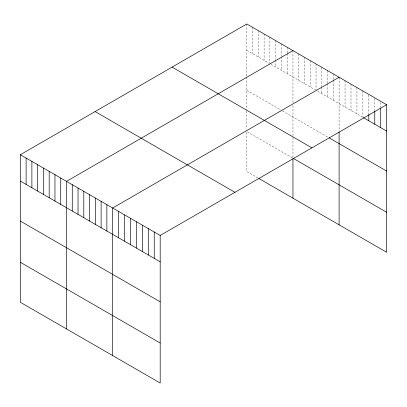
<?xml version="1.0" encoding="UTF-8"?>
<svg xmlns="http://www.w3.org/2000/svg" width="407" height="407" viewBox="0 0 407 407"><rect width="100%" height="100%" fill="white"/><g stroke="black" fill="none" stroke-linecap="round" stroke-linejoin="round"><path stroke-width="0.31" stroke-dasharray="2.04 1.53" d="M246.81 50.341L269.358 63.36M270.93 64.265L315.506 90.003M317.602 91.214L362.876 117.348M246.81 90.334L281.42 110.317M282.468 110.923L327.569 136.961M292.43 157.885L246.81 131.547L246.81 171.545L258.343 178.205M380.708 102.539L380.708 107.56M374.766 98.479L374.766 110.404M368.818 95.045L368.818 113.879M362.876 90.985L362.876 116.723M356.934 87.556L356.934 113.919M350.992 84.122L350.992 110.485M345.044 80.693L345.044 107.056M339.102 77.264L339.102 131.502M333.333 73.932L333.333 79.579M333.333 80.21L333.333 100.295M327.569 70.599L327.569 83.155M327.569 83.781L327.569 96.963M321.8 67.272L321.8 86.727M321.8 87.357L321.8 93.635M316.03 63.94L316.03 89.677M310.261 60.607L310.261 86.971M304.492 57.28L304.492 83.644M298.723 53.948L298.723 80.311M292.954 50.621L292.954 103.042M292.954 105.464L292.954 135.709M292.954 137.586L292.954 157.565M287.189 47.288L287.189 52.935M287.189 53.566L287.189 73.652M281.42 43.956L281.42 55.886M281.42 56.512L281.42 70.319M275.651 40.629L275.651 59.458M275.651 60.083L275.651 66.992M269.882 37.296L269.882 63.034M264.112 33.964L264.112 60.328M258.343 30.637L258.343 57M252.574 27.305L252.574 53.668M246.81 23.977L246.81 76.399M246.81 77.004L246.81 109.692M246.81 110.943L246.81 129.05"/><path stroke-width="0.61" d="M386.65 104.711L160.19 235.455L160.19 383.023L20.35 302.289L20.35 154.721L246.81 23.977L386.65 104.711L386.65 252.279L258.867 178.505M292.954 50.621L66.499 181.364L66.499 328.932M339.102 77.264L112.647 208.008L112.647 355.576M363.415 117.664L386.65 131.074M329.141 137.871L386.65 171.072M172.075 67.119L311.92 147.858M293.483 158.491L386.65 212.281M95.08 111.574L234.925 192.313M20.35 154.721L160.19 235.455M20.35 181.084L160.19 261.818M20.35 221.082L160.19 301.816M20.35 262.291L160.19 343.03M380.708 108.186L380.708 127.645M374.766 111.03L374.766 124.211M368.818 114.504L368.818 120.782M339.102 132.107L339.102 224.832M292.954 158.796L292.954 198.189M154.248 232.026L154.248 258.389M148.306 228.592L148.306 254.955M142.364 225.163L142.364 251.526M136.421 221.734L136.421 248.097M130.474 218.3L130.474 244.663M124.532 214.871L124.532 241.234M118.59 211.437L118.59 237.8M106.878 204.675L106.878 231.039M101.109 201.343L101.109 227.706M95.34 198.016L95.34 224.379M89.571 194.683L89.571 221.047M83.801 191.356L83.801 217.72M78.037 188.024L78.037 214.387M72.268 184.692L72.268 211.055M60.729 178.032L60.729 204.395M54.96 174.7L54.96 201.063M49.191 171.372L49.191 197.736M43.422 168.04L43.422 194.404M37.658 164.713L37.658 191.076M31.888 161.381L31.888 187.744M26.119 158.048L26.119 184.412"/></g></svg>
